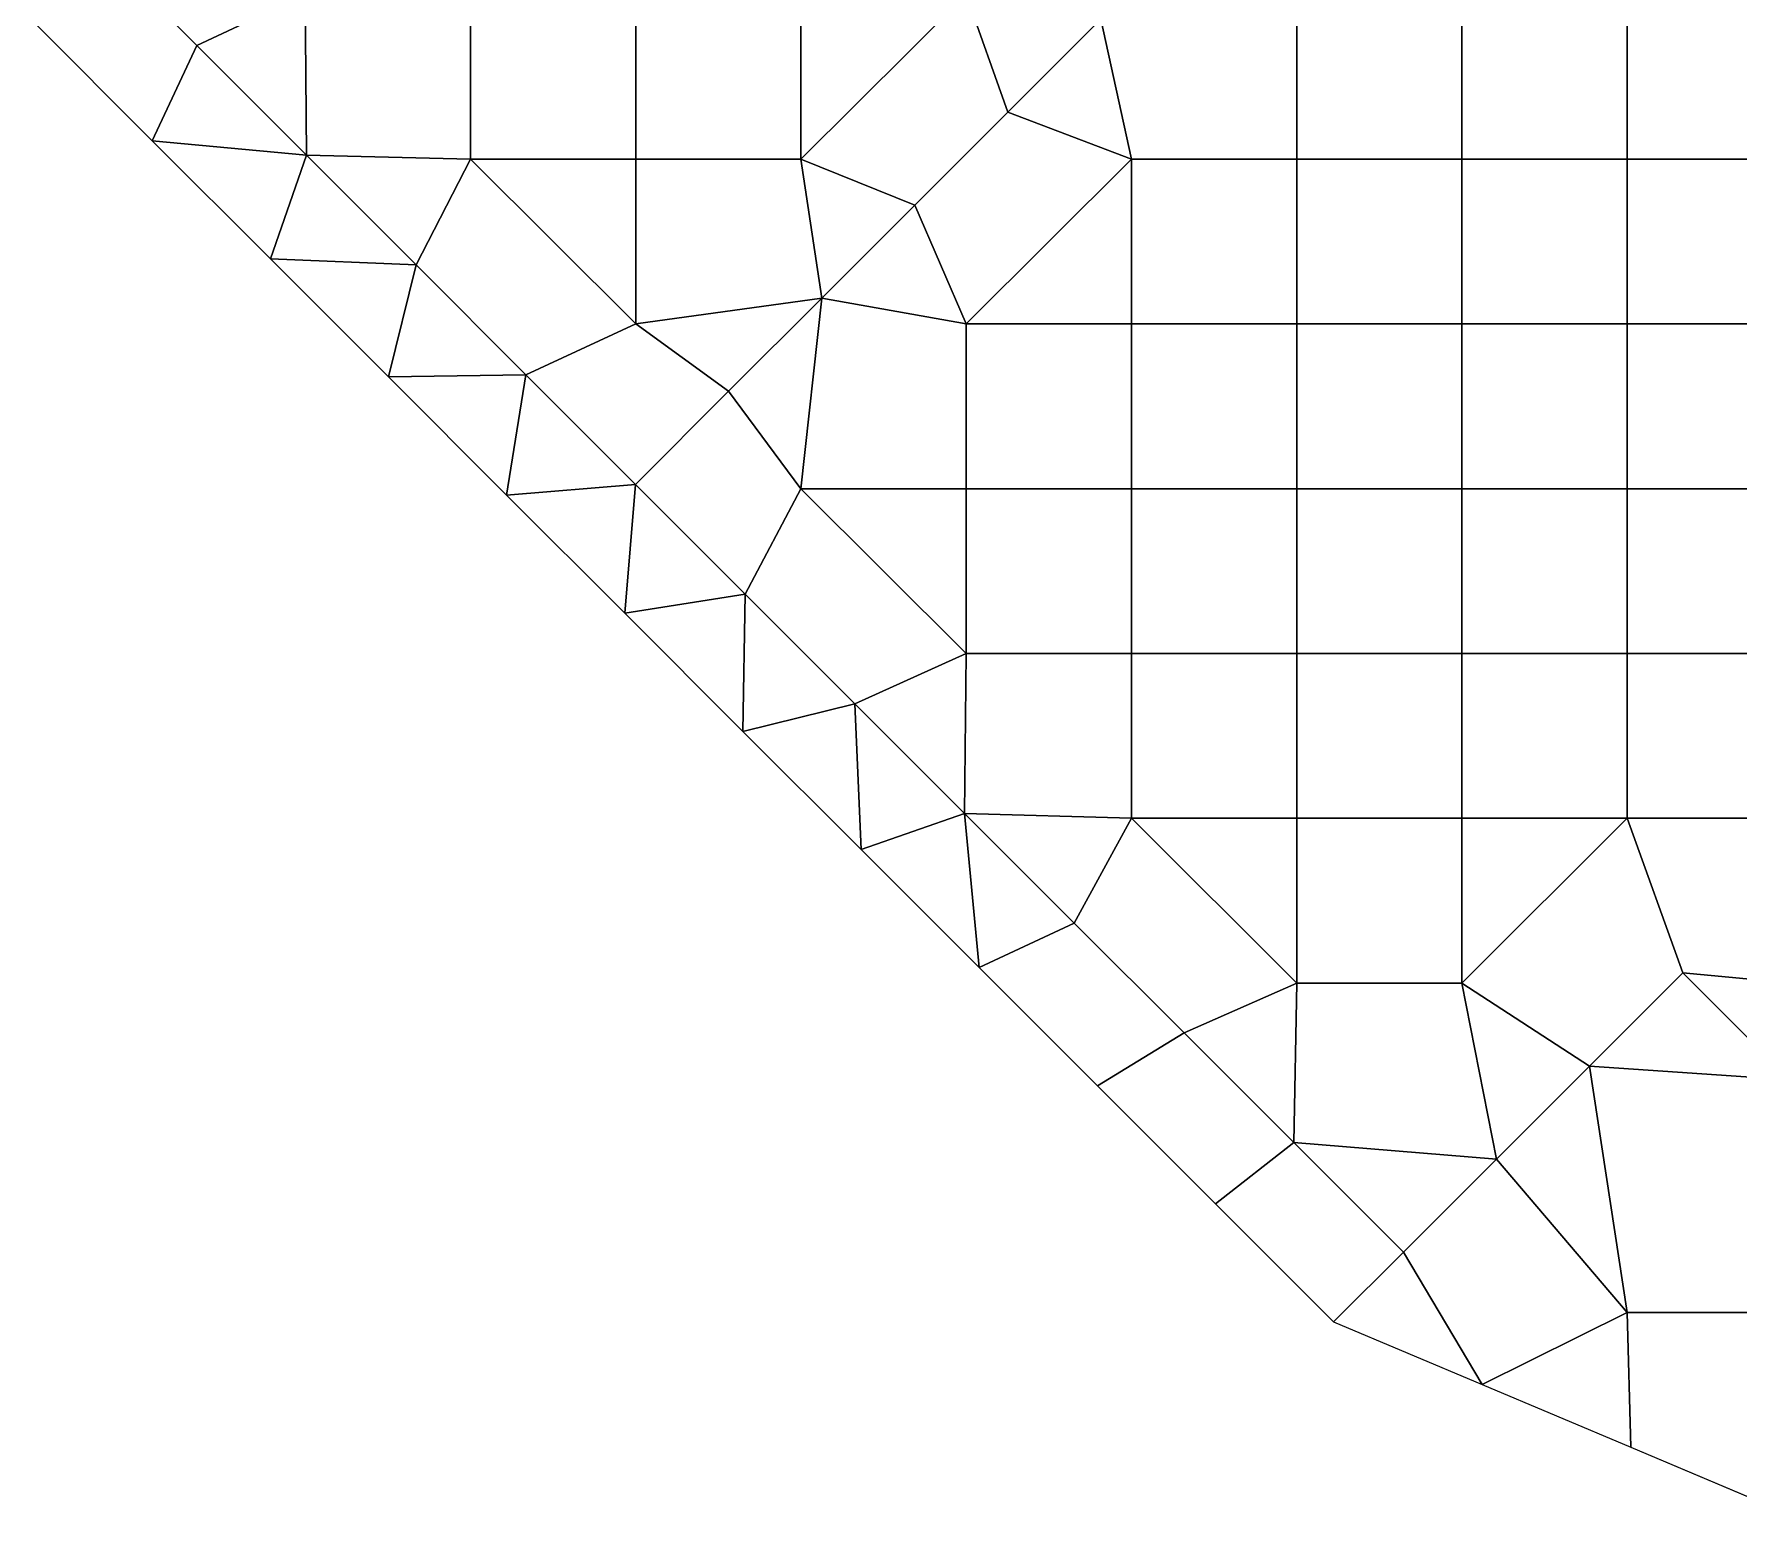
# Model space of a CAD drawing. Extents: x -13 to 39.3, y -26.5 to 20.6.
# Drawn here: x -9.77 to -4.59, y -24.61 to -20.13 of the extents above; entities that cross this region are included whole.
import ezdxf

# ---------------------------------------------------------------- set-up
doc = ezdxf.new("R2010")
doc.units = 0
doc.layers.add('BARS', color=1, linetype='CONTINUOUS')
doc.layers.add('FACES', color=5, linetype='CONTINUOUS')

msp = doc.modelspace()

# ---------------------------------------------------------------- linework, layer by layer
at = {"layer": 'BARS'}
for p, q in [((-9.6062, -19.8293), (-9.27285, -20.1626)), ((-9.6062, -19.8293, 3.3), (-9.27285, -20.1626, 3.3)), ((-9.40805, -20.4517), (-9.76704, -20.0927)), ((-9.40805, -20.4517, 3.3), (-9.76704, -20.0927, 3.3)), ((-6.80807, -20.3647), (-6.52523, -20.0818)), ((-6.80807, -20.3647, 3.3), (-6.52523, -20.0818, 3.3)), ((-9.27285, -20.1626), (-8.9395, -20.496)), ((-9.27285, -20.1626, 3.3), (-8.9395, -20.496, 3.3)), ((-7.09092, -20.6475), (-6.80807, -20.3647)), ((-7.09092, -20.6475, 3.3), (-6.80807, -20.3647, 3.3)), ((-9.04906, -20.8107), (-9.40805, -20.4517)), ((-9.04906, -20.8107, 3.3), (-9.40805, -20.4517, 3.3)), ((-8.9395, -20.496), (-8.60614, -20.8293)), ((-8.9395, -20.496, 3.3), (-8.60614, -20.8293, 3.3)), ((-7.37376, -20.9304), (-7.09092, -20.6475)), ((-7.37376, -20.9304, 3.3), (-7.09092, -20.6475, 3.3)), ((-8.69007, -21.1697), (-9.04906, -20.8107)), ((-8.69007, -21.1697, 3.3), (-9.04906, -20.8107, 3.3)), ((-8.60614, -20.8293), (-8.27279, -21.1627)), ((-8.60614, -20.8293, 3.3), (-8.27279, -21.1627, 3.3)), ((-7.6566, -21.2132), (-7.37376, -20.9304)), ((-7.6566, -21.2132, 3.3), (-7.37376, -20.9304, 3.3)), ((-8.33107, -21.5287), (-8.69007, -21.1697)), ((-8.33107, -21.5287, 3.3), (-8.69007, -21.1697, 3.3)), ((-8.27279, -21.1627), (-7.93944, -21.496)), ((-8.27279, -21.1627, 3.3), (-7.93944, -21.496, 3.3)), ((-7.93944, -21.496), (-7.6566, -21.2132)), ((-7.93944, -21.496, 3.3), (-7.6566, -21.2132, 3.3)), ((-7.93944, -21.496), (-7.60609, -21.8294)), ((-7.93944, -21.496, 3.3), (-7.60609, -21.8294, 3.3)), ((-7.97208, -21.8877), (-8.33107, -21.5287)), ((-7.97208, -21.8877, 3.3), (-8.33107, -21.5287, 3.3)), ((-7.60609, -21.8294), (-7.27274, -22.1627)), ((-7.60609, -21.8294, 3.3), (-7.27274, -22.1627, 3.3)), ((-7.61309, -22.2467), (-7.97208, -21.8877)), ((-7.61309, -22.2467, 3.3), (-7.97208, -21.8877, 3.3)), ((-7.27274, -22.1627), (-6.93939, -22.4961)), ((-7.27274, -22.1627, 3.3), (-6.93939, -22.4961, 3.3)), ((-7.25409, -22.6057), (-7.61309, -22.2467)), ((-7.25409, -22.6057, 3.3), (-7.61309, -22.2467, 3.3)), ((-6.93939, -22.4961), (-6.60604, -22.8294)), ((-6.93939, -22.4961, 3.3), (-6.60604, -22.8294, 3.3)), ((-6.8951, -22.9647), (-7.25409, -22.6057)), ((-6.8951, -22.9647, 3.3), (-7.25409, -22.6057, 3.3)), ((-6.60604, -22.8294), (-6.27269, -23.1628)), ((-6.60604, -22.8294, 3.3), (-6.27269, -23.1628, 3.3)), ((-6.53611, -23.3236), (-6.8951, -22.9647)), ((-6.53611, -23.3236, 3.3), (-6.8951, -22.9647, 3.3)), ((-5.04031, -23.2638), (-4.75746, -22.981)), ((-5.04031, -23.2638, 3.3), (-4.75746, -22.981, 3.3)), ((-4.75746, -22.981), (-4.43219, -23.3062)), ((-4.75746, -22.981), (-4.75746, -22.981, 0.66)), ((-4.75746, -22.981, 0.66), (-4.75746, -22.981, 1.32)), ((-4.75746, -22.981, 1.32), (-4.75746, -22.981, 1.98)), ((-4.75746, -22.981, 1.98), (-4.75746, -22.981, 2.64)), ((-4.75746, -22.981, 2.64), (-4.75746, -22.981, 3.3)), ((-4.75746, -22.981, 3.3), (-4.43219, -23.3062, 3.3)), ((-6.27269, -23.1628), (-5.93934, -23.4961)), ((-6.27269, -23.1628, 3.3), (-5.93934, -23.4961, 3.3)), ((-5.32315, -23.5467), (-5.04031, -23.2638)), ((-5.32315, -23.5467, 3.3), (-5.04031, -23.2638, 3.3)), ((-6.17712, -23.6826), (-6.53611, -23.3236)), ((-6.17712, -23.6826, 3.3), (-6.53611, -23.3236, 3.3)), ((-5.93934, -23.4961), (-5.60599, -23.8295)), ((-5.93934, -23.4961, 3.3), (-5.60599, -23.8295, 3.3)), ((-5.60599, -23.8295), (-5.32315, -23.5467)), ((-5.60599, -23.8295, 3.3), (-5.32315, -23.5467, 3.3)), ((-5.81812, -24.0416), (-6.17712, -23.6826)), ((-5.81812, -24.0416, 3.3), (-6.17712, -23.6826, 3.3)), ((-5.81812, -24.0416), (-5.36666, -24.232)), ((-5.81812, -24.0416, 3.3), (-5.36666, -24.232, 3.3)), ((-5.36666, -24.232), (-4.9152, -24.4224)), ((-5.36666, -24.232, 3.3), (-4.9152, -24.4224, 3.3)), ((-4.9152, -24.4224), (-4.46374, -24.6128)), ((-4.9152, -24.4224, 3.3), (-4.46374, -24.6128, 3.3))]:
    msp.add_line(p, q, dxfattribs=at)
at = {"layer": 'FACES'}
for points in [[(-8.94299, -20.0073), (-9.44511, -19.5066), (-9.6062, -19.8293), (-9.27285, -20.1626)], [(-8.94299, -20.0073, 3.3), (-9.44511, -19.5066, 3.3), (-9.6062, -19.8293, 3.3), (-9.27285, -20.1626, 3.3)], [(-9.40805, -20.4517), (-9.27285, -20.1626), (-9.6062, -19.8293), (-9.76704, -20.0927)], [(-9.40805, -20.4517, 3.3), (-9.27285, -20.1626, 3.3), (-9.6062, -19.8293, 3.3), (-9.76704, -20.0927, 3.3)], [(-8.9395, -20.496), (-8.94299, -20.0073), (-9.27285, -20.1626)], [(-8.9395, -20.496, 3.3), (-8.94299, -20.0073, 3.3), (-9.27285, -20.1626, 3.3)], [(-8.44088, -20.508), (-8.44088, -20.0073), (-8.94299, -20.0073), (-8.9395, -20.496)], [(-8.44088, -20.508, 3.3), (-8.44088, -20.0073, 3.3), (-8.94299, -20.0073, 3.3), (-8.9395, -20.496, 3.3)], [(-7.93877, -20.0073), (-8.44088, -20.0073), (-8.44088, -20.508), (-7.93877, -20.508)], [(-7.93877, -20.0073, 3.3), (-8.44088, -20.0073, 3.3), (-8.44088, -20.508, 3.3), (-7.93877, -20.508, 3.3)], [(-7.43665, -20.0073), (-7.93877, -20.0073), (-7.93877, -20.508), (-7.43665, -20.508)], [(-7.43665, -20.0073, 3.3), (-7.93877, -20.0073, 3.3), (-7.93877, -20.508, 3.3), (-7.43665, -20.508, 3.3)], [(-6.80807, -20.3647), (-6.93454, -20.0073), (-7.43665, -20.508), (-7.09092, -20.6475)], [(-7.43665, -20.508), (-6.93454, -20.0073), (-7.43665, -20.0073)], [(-6.80807, -20.3647, 3.3), (-6.93454, -20.0073, 3.3), (-7.43665, -20.508, 3.3), (-7.09092, -20.6475, 3.3)], [(-7.43665, -20.508, 3.3), (-6.93454, -20.0073, 3.3), (-7.43665, -20.0073, 3.3)], [(-6.52523, -20.0818), (-6.93454, -20.0073), (-6.80807, -20.3647)], [(-6.52523, -20.0818, 3.3), (-6.93454, -20.0073, 3.3), (-6.80807, -20.3647, 3.3)], [(-5.93031, -20.0073), (-6.52523, -20.0818), (-6.43243, -20.508), (-5.93031, -20.508)], [(-5.93031, -20.0073, 3.3), (-6.52523, -20.0818, 3.3), (-6.43243, -20.508, 3.3), (-5.93031, -20.508, 3.3)], [(-5.4282, -20.0073), (-5.93031, -20.0073), (-5.93031, -20.508), (-5.4282, -20.508)], [(-5.4282, -20.0073, 3.3), (-5.93031, -20.0073, 3.3), (-5.93031, -20.508, 3.3), (-5.4282, -20.508, 3.3)], [(-4.92609, -20.0073), (-5.4282, -20.0073), (-5.4282, -20.508), (-4.92609, -20.508)], [(-4.92609, -20.0073, 3.3), (-5.4282, -20.0073, 3.3), (-5.4282, -20.508, 3.3), (-4.92609, -20.508, 3.3)], [(-4.42397, -20.0073), (-4.92609, -20.0073), (-4.92609, -20.508), (-4.42397, -20.508)], [(-4.42397, -20.0073, 3.3), (-4.92609, -20.0073, 3.3), (-4.92609, -20.508, 3.3), (-4.42397, -20.508, 3.3)], [(-9.40805, -20.4517, 0.66), (-9.40805, -20.4517), (-9.76704, -20.0927), (-9.76704, -20.0927, 0.66)], [(-9.40805, -20.4517, 1.32), (-9.40805, -20.4517, 0.66), (-9.76704, -20.0927, 0.66), (-9.76704, -20.0927, 1.32)], [(-9.40805, -20.4517, 1.98), (-9.40805, -20.4517, 1.32), (-9.76704, -20.0927, 1.32), (-9.76704, -20.0927, 1.98)], [(-9.40805, -20.4517, 2.64), (-9.40805, -20.4517, 1.98), (-9.76704, -20.0927, 1.98), (-9.76704, -20.0927, 2.64)], [(-9.40805, -20.4517, 2.64), (-9.76704, -20.0927, 2.64), (-9.76704, -20.0927, 3.3), (-9.40805, -20.4517, 3.3)], [(-6.43243, -20.508), (-6.52523, -20.0818), (-6.80807, -20.3647)], [(-6.80807, -20.3647), (-6.80807, -20.3647, 0.66), (-6.52523, -20.0818, 0.66), (-6.52523, -20.0818)], [(-6.80807, -20.3647, 0.66), (-6.80807, -20.3647, 1.32), (-6.52523, -20.0818, 1.32), (-6.52523, -20.0818, 0.66)], [(-6.80807, -20.3647, 1.32), (-6.80807, -20.3647, 1.98), (-6.52523, -20.0818, 1.98), (-6.52523, -20.0818, 1.32)], [(-6.80807, -20.3647, 1.98), (-6.80807, -20.3647, 2.64), (-6.52523, -20.0818, 2.64), (-6.52523, -20.0818, 1.98)], [(-6.52523, -20.0818, 2.64), (-6.80807, -20.3647, 2.64), (-6.80807, -20.3647, 3.3), (-6.52523, -20.0818, 3.3)], [(-6.43243, -20.508, 3.3), (-6.52523, -20.0818, 3.3), (-6.80807, -20.3647, 3.3)], [(-8.9395, -20.496), (-9.27285, -20.1626), (-9.40805, -20.4517)], [(-8.9395, -20.496, 3.3), (-9.27285, -20.1626, 3.3), (-9.40805, -20.4517, 3.3)], [(-6.43243, -20.508), (-6.80807, -20.3647), (-7.09092, -20.6475), (-6.93454, -21.0087)], [(-7.09092, -20.6475), (-7.09092, -20.6475, 0.66), (-6.80807, -20.3647, 0.66), (-6.80807, -20.3647)], [(-7.09092, -20.6475, 0.66), (-7.09092, -20.6475, 1.32), (-6.80807, -20.3647, 1.32), (-6.80807, -20.3647, 0.66)], [(-7.09092, -20.6475, 1.32), (-7.09092, -20.6475, 1.98), (-6.80807, -20.3647, 1.98), (-6.80807, -20.3647, 1.32)], [(-7.09092, -20.6475, 1.98), (-7.09092, -20.6475, 2.64), (-6.80807, -20.3647, 2.64), (-6.80807, -20.3647, 1.98)], [(-6.80807, -20.3647, 2.64), (-7.09092, -20.6475, 2.64), (-7.09092, -20.6475, 3.3), (-6.80807, -20.3647, 3.3)], [(-6.43243, -20.508, 3.3), (-6.80807, -20.3647, 3.3), (-7.09092, -20.6475, 3.3), (-6.93454, -21.0087, 3.3)], [(-9.04906, -20.8107), (-8.9395, -20.496), (-9.40805, -20.4517)], [(-9.04906, -20.8107, 0.66), (-9.04906, -20.8107), (-9.40805, -20.4517), (-9.40805, -20.4517, 0.66)], [(-9.04906, -20.8107, 1.32), (-9.04906, -20.8107, 0.66), (-9.40805, -20.4517, 0.66), (-9.40805, -20.4517, 1.32)], [(-9.04906, -20.8107, 1.98), (-9.04906, -20.8107, 1.32), (-9.40805, -20.4517, 1.32), (-9.40805, -20.4517, 1.98)], [(-9.04906, -20.8107, 2.64), (-9.04906, -20.8107, 1.98), (-9.40805, -20.4517, 1.98), (-9.40805, -20.4517, 2.64)], [(-9.04906, -20.8107, 2.64), (-9.40805, -20.4517, 2.64), (-9.40805, -20.4517, 3.3), (-9.04906, -20.8107, 3.3)], [(-9.04906, -20.8107, 3.3), (-8.9395, -20.496, 3.3), (-9.40805, -20.4517, 3.3)], [(-8.60614, -20.8293), (-8.9395, -20.496), (-9.04906, -20.8107)], [(-8.60614, -20.8293, 3.3), (-8.9395, -20.496, 3.3), (-9.04906, -20.8107, 3.3)], [(-8.44088, -20.508), (-8.9395, -20.496), (-8.60614, -20.8293)], [(-8.44088, -20.508, 3.3), (-8.9395, -20.496, 3.3), (-8.60614, -20.8293, 3.3)], [(-7.93877, -21.0087), (-8.44088, -20.508), (-8.60614, -20.8293), (-8.27279, -21.1627)], [(-7.93877, -21.0087, 3.3), (-8.44088, -20.508, 3.3), (-8.60614, -20.8293, 3.3), (-8.27279, -21.1627, 3.3)], [(-7.93877, -21.0087), (-7.93877, -20.508), (-8.44088, -20.508)], [(-7.93877, -21.0087, 3.3), (-7.93877, -20.508, 3.3), (-8.44088, -20.508, 3.3)], [(-7.37376, -20.9304), (-7.43665, -20.508), (-7.93877, -20.508), (-7.93877, -21.0087)], [(-7.37376, -20.9304, 3.3), (-7.43665, -20.508, 3.3), (-7.93877, -20.508, 3.3), (-7.93877, -21.0087, 3.3)], [(-7.09092, -20.6475), (-7.43665, -20.508), (-7.37376, -20.9304)], [(-7.09092, -20.6475, 3.3), (-7.43665, -20.508, 3.3), (-7.37376, -20.9304, 3.3)], [(-6.43243, -20.508), (-6.93454, -21.0087), (-6.43243, -21.0087)], [(-6.43243, -20.508, 3.3), (-6.93454, -21.0087, 3.3), (-6.43243, -21.0087, 3.3)], [(-5.93031, -20.508), (-6.43243, -20.508), (-6.43243, -21.0087), (-5.93031, -21.0087)], [(-5.93031, -20.508, 3.3), (-6.43243, -20.508, 3.3), (-6.43243, -21.0087, 3.3), (-5.93031, -21.0087, 3.3)], [(-5.4282, -20.508), (-5.93031, -20.508), (-5.93031, -21.0087), (-5.4282, -21.0087)], [(-5.4282, -20.508, 3.3), (-5.93031, -20.508, 3.3), (-5.93031, -21.0087, 3.3), (-5.4282, -21.0087, 3.3)], [(-4.92609, -20.508), (-5.4282, -20.508), (-5.4282, -21.0087), (-4.92609, -21.0087)], [(-4.92609, -20.508, 3.3), (-5.4282, -20.508, 3.3), (-5.4282, -21.0087, 3.3), (-4.92609, -21.0087, 3.3)], [(-4.42397, -20.508), (-4.92609, -20.508), (-4.92609, -21.0087), (-4.42397, -21.0087)], [(-4.42397, -20.508, 3.3), (-4.92609, -20.508, 3.3), (-4.92609, -21.0087, 3.3), (-4.42397, -21.0087, 3.3)], [(-6.93454, -21.0087), (-7.09092, -20.6475), (-7.37376, -20.9304)], [(-7.37376, -20.9304), (-7.37376, -20.9304, 0.66), (-7.09092, -20.6475, 0.66), (-7.09092, -20.6475)], [(-7.09092, -20.6475, 0.66), (-7.37376, -20.9304, 0.66), (-7.37376, -20.9304, 1.32), (-7.09092, -20.6475, 1.32)], [(-7.09092, -20.6475, 1.32), (-7.37376, -20.9304, 1.32), (-7.37376, -20.9304, 1.98), (-7.09092, -20.6475, 1.98)], [(-7.09092, -20.6475, 1.98), (-7.37376, -20.9304, 1.98), (-7.37376, -20.9304, 2.64), (-7.09092, -20.6475, 2.64)], [(-7.09092, -20.6475, 2.64), (-7.37376, -20.9304, 2.64), (-7.37376, -20.9304, 3.3), (-7.09092, -20.6475, 3.3)], [(-6.93454, -21.0087, 3.3), (-7.09092, -20.6475, 3.3), (-7.37376, -20.9304, 3.3)], [(-8.69007, -21.1697), (-8.60614, -20.8293), (-9.04906, -20.8107)], [(-8.69007, -21.1697, 0.66), (-8.69007, -21.1697), (-9.04906, -20.8107), (-9.04906, -20.8107, 0.66)], [(-8.69007, -21.1697, 1.32), (-8.69007, -21.1697, 0.66), (-9.04906, -20.8107, 0.66), (-9.04906, -20.8107, 1.32)], [(-8.69007, -21.1697, 1.98), (-8.69007, -21.1697, 1.32), (-9.04906, -20.8107, 1.32), (-9.04906, -20.8107, 1.98)], [(-8.69007, -21.1697, 2.64), (-8.69007, -21.1697, 1.98), (-9.04906, -20.8107, 1.98), (-9.04906, -20.8107, 2.64)], [(-8.69007, -21.1697, 2.64), (-9.04906, -20.8107, 2.64), (-9.04906, -20.8107, 3.3), (-8.69007, -21.1697, 3.3)], [(-8.69007, -21.1697, 3.3), (-8.60614, -20.8293, 3.3), (-9.04906, -20.8107, 3.3)], [(-8.27279, -21.1627), (-8.60614, -20.8293), (-8.69007, -21.1697)], [(-8.27279, -21.1627, 3.3), (-8.60614, -20.8293, 3.3), (-8.69007, -21.1697, 3.3)], [(-7.37376, -20.9304), (-7.93877, -21.0087), (-7.6566, -21.2132)], [(-7.37376, -20.9304, 3.3), (-7.93877, -21.0087, 3.3), (-7.6566, -21.2132, 3.3)], [(-7.43665, -21.5094), (-7.37376, -20.9304), (-7.6566, -21.2132)], [(-7.6566, -21.2132), (-7.6566, -21.2132, 0.66), (-7.37376, -20.9304, 0.66), (-7.37376, -20.9304)], [(-7.37376, -20.9304, 0.66), (-7.6566, -21.2132, 0.66), (-7.6566, -21.2132, 1.32), (-7.37376, -20.9304, 1.32)], [(-7.37376, -20.9304, 1.32), (-7.6566, -21.2132, 1.32), (-7.6566, -21.2132, 1.98), (-7.37376, -20.9304, 1.98)], [(-7.37376, -20.9304, 1.98), (-7.6566, -21.2132, 1.98), (-7.6566, -21.2132, 2.64), (-7.37376, -20.9304, 2.64)], [(-7.37376, -20.9304, 2.64), (-7.6566, -21.2132, 2.64), (-7.6566, -21.2132, 3.3), (-7.37376, -20.9304, 3.3)], [(-7.43665, -21.5094, 3.3), (-7.37376, -20.9304, 3.3), (-7.6566, -21.2132, 3.3)], [(-6.93454, -21.0087), (-7.37376, -20.9304), (-7.43665, -21.5094), (-6.93454, -21.5094)], [(-6.93454, -21.0087, 3.3), (-7.37376, -20.9304, 3.3), (-7.43665, -21.5094, 3.3), (-6.93454, -21.5094, 3.3)], [(-7.6566, -21.2132), (-7.93877, -21.0087), (-8.27279, -21.1627), (-7.93944, -21.496)], [(-7.6566, -21.2132, 3.3), (-7.93877, -21.0087, 3.3), (-8.27279, -21.1627, 3.3), (-7.93944, -21.496, 3.3)], [(-6.43243, -21.0087), (-6.93454, -21.0087), (-6.93454, -21.5094), (-6.43243, -21.5094)], [(-6.43243, -21.0087, 3.3), (-6.93454, -21.0087, 3.3), (-6.93454, -21.5094, 3.3), (-6.43243, -21.5094, 3.3)], [(-5.93031, -21.0087), (-6.43243, -21.0087), (-6.43243, -21.5094), (-5.93031, -21.5094)], [(-5.93031, -21.0087, 3.3), (-6.43243, -21.0087, 3.3), (-6.43243, -21.5094, 3.3), (-5.93031, -21.5094, 3.3)], [(-5.4282, -21.0087), (-5.93031, -21.0087), (-5.93031, -21.5094), (-5.4282, -21.5094)], [(-5.4282, -21.0087, 3.3), (-5.93031, -21.0087, 3.3), (-5.93031, -21.5094, 3.3), (-5.4282, -21.5094, 3.3)], [(-4.92609, -21.0087), (-5.4282, -21.0087), (-5.4282, -21.5094), (-4.92609, -21.5094)], [(-4.92609, -21.0087, 3.3), (-5.4282, -21.0087, 3.3), (-5.4282, -21.5094, 3.3), (-4.92609, -21.5094, 3.3)], [(-4.42397, -21.0087), (-4.92609, -21.0087), (-4.92609, -21.5094), (-4.42397, -21.5094)], [(-4.42397, -21.0087, 3.3), (-4.92609, -21.0087, 3.3), (-4.92609, -21.5094, 3.3), (-4.42397, -21.5094, 3.3)], [(-8.33107, -21.5287), (-8.27279, -21.1627), (-8.69007, -21.1697)], [(-8.33107, -21.5287, 3.3), (-8.27279, -21.1627, 3.3), (-8.69007, -21.1697, 3.3)], [(-8.33107, -21.5287, 0.66), (-8.33107, -21.5287), (-8.69007, -21.1697), (-8.69007, -21.1697, 0.66)], [(-8.33107, -21.5287, 1.32), (-8.33107, -21.5287, 0.66), (-8.69007, -21.1697, 0.66), (-8.69007, -21.1697, 1.32)], [(-8.33107, -21.5287, 1.98), (-8.33107, -21.5287, 1.32), (-8.69007, -21.1697, 1.32), (-8.69007, -21.1697, 1.98)], [(-8.33107, -21.5287, 2.64), (-8.33107, -21.5287, 1.98), (-8.69007, -21.1697, 1.98), (-8.69007, -21.1697, 2.64)], [(-8.33107, -21.5287, 2.64), (-8.69007, -21.1697, 2.64), (-8.69007, -21.1697, 3.3), (-8.33107, -21.5287, 3.3)], [(-7.93944, -21.496), (-8.27279, -21.1627), (-8.33107, -21.5287)], [(-7.93944, -21.496, 3.3), (-8.27279, -21.1627, 3.3), (-8.33107, -21.5287, 3.3)], [(-7.43665, -21.5094), (-7.6566, -21.2132), (-7.93944, -21.496), (-7.60609, -21.8294)], [(-7.93944, -21.496), (-7.93944, -21.496, 0.66), (-7.6566, -21.2132, 0.66), (-7.6566, -21.2132)], [(-7.6566, -21.2132, 0.66), (-7.93944, -21.496, 0.66), (-7.93944, -21.496, 1.32), (-7.6566, -21.2132, 1.32)], [(-7.6566, -21.2132, 1.32), (-7.93944, -21.496, 1.32), (-7.93944, -21.496, 1.98), (-7.6566, -21.2132, 1.98)], [(-7.6566, -21.2132, 1.98), (-7.93944, -21.496, 1.98), (-7.93944, -21.496, 2.64), (-7.6566, -21.2132, 2.64)], [(-7.6566, -21.2132, 2.64), (-7.93944, -21.496, 2.64), (-7.93944, -21.496, 3.3), (-7.6566, -21.2132, 3.3)], [(-7.43665, -21.5094, 3.3), (-7.6566, -21.2132, 3.3), (-7.93944, -21.496, 3.3), (-7.60609, -21.8294, 3.3)], [(-7.97208, -21.8877), (-7.93944, -21.496), (-8.33107, -21.5287)], [(-7.97208, -21.8877, 3.3), (-7.93944, -21.496, 3.3), (-8.33107, -21.5287, 3.3)], [(-7.60609, -21.8294), (-7.93944, -21.496), (-7.97208, -21.8877)], [(-7.60609, -21.8294, 3.3), (-7.93944, -21.496, 3.3), (-7.97208, -21.8877, 3.3)], [(-7.97208, -21.8877, 0.66), (-7.97208, -21.8877), (-8.33107, -21.5287), (-8.33107, -21.5287, 0.66)], [(-7.97208, -21.8877, 1.32), (-7.97208, -21.8877, 0.66), (-8.33107, -21.5287, 0.66), (-8.33107, -21.5287, 1.32)], [(-7.97208, -21.8877, 1.98), (-7.97208, -21.8877, 1.32), (-8.33107, -21.5287, 1.32), (-8.33107, -21.5287, 1.98)], [(-7.97208, -21.8877, 2.64), (-7.97208, -21.8877, 1.98), (-8.33107, -21.5287, 1.98), (-8.33107, -21.5287, 2.64)], [(-7.97208, -21.8877, 2.64), (-8.33107, -21.5287, 2.64), (-8.33107, -21.5287, 3.3), (-7.97208, -21.8877, 3.3)], [(-6.93454, -22.0101), (-7.43665, -21.5094), (-7.60609, -21.8294), (-7.27274, -22.1627)], [(-6.93454, -22.0101, 3.3), (-7.43665, -21.5094, 3.3), (-7.60609, -21.8294, 3.3), (-7.27274, -22.1627, 3.3)], [(-6.93454, -21.5094), (-7.43665, -21.5094), (-6.93454, -22.0101)], [(-6.93454, -21.5094, 3.3), (-7.43665, -21.5094, 3.3), (-6.93454, -22.0101, 3.3)], [(-6.43243, -21.5094), (-6.93454, -21.5094), (-6.93454, -22.0101), (-6.43243, -22.0101)], [(-6.43243, -21.5094, 3.3), (-6.93454, -21.5094, 3.3), (-6.93454, -22.0101, 3.3), (-6.43243, -22.0101, 3.3)], [(-5.93031, -21.5094), (-6.43243, -21.5094), (-6.43243, -22.0101), (-5.93031, -22.0101)], [(-5.93031, -21.5094, 3.3), (-6.43243, -21.5094, 3.3), (-6.43243, -22.0101, 3.3), (-5.93031, -22.0101, 3.3)], [(-5.4282, -21.5094), (-5.93031, -21.5094), (-5.93031, -22.0101), (-5.4282, -22.0101)], [(-5.4282, -21.5094, 3.3), (-5.93031, -21.5094, 3.3), (-5.93031, -22.0101, 3.3), (-5.4282, -22.0101, 3.3)], [(-4.92609, -21.5094), (-5.4282, -21.5094), (-5.4282, -22.0101), (-4.92609, -22.0101)], [(-4.92609, -21.5094, 3.3), (-5.4282, -21.5094, 3.3), (-5.4282, -22.0101, 3.3), (-4.92609, -22.0101, 3.3)], [(-4.42397, -21.5094), (-4.92609, -21.5094), (-4.92609, -22.0101), (-4.42397, -22.0101)], [(-4.42397, -21.5094, 3.3), (-4.92609, -21.5094, 3.3), (-4.92609, -22.0101, 3.3), (-4.42397, -22.0101, 3.3)], [(-7.60609, -21.8294), (-7.97208, -21.8877), (-7.61309, -22.2467)], [(-7.60609, -21.8294, 3.3), (-7.97208, -21.8877, 3.3), (-7.61309, -22.2467, 3.3)], [(-7.27274, -22.1627), (-7.60609, -21.8294), (-7.61309, -22.2467)], [(-7.27274, -22.1627, 3.3), (-7.60609, -21.8294, 3.3), (-7.61309, -22.2467, 3.3)], [(-7.61309, -22.2467, 0.66), (-7.61309, -22.2467), (-7.97208, -21.8877), (-7.97208, -21.8877, 0.66)], [(-7.61309, -22.2467, 1.32), (-7.61309, -22.2467, 0.66), (-7.97208, -21.8877, 0.66), (-7.97208, -21.8877, 1.32)], [(-7.61309, -22.2467, 1.98), (-7.61309, -22.2467, 1.32), (-7.97208, -21.8877, 1.32), (-7.97208, -21.8877, 1.98)], [(-7.61309, -22.2467, 2.64), (-7.61309, -22.2467, 1.98), (-7.97208, -21.8877, 1.98), (-7.97208, -21.8877, 2.64)], [(-7.61309, -22.2467, 2.64), (-7.97208, -21.8877, 2.64), (-7.97208, -21.8877, 3.3), (-7.61309, -22.2467, 3.3)], [(-6.93454, -22.0101), (-7.27274, -22.1627), (-6.93939, -22.4961)], [(-6.93454, -22.0101, 3.3), (-7.27274, -22.1627, 3.3), (-6.93939, -22.4961, 3.3)], [(-6.43243, -22.0101), (-6.93454, -22.0101), (-6.93939, -22.4961), (-6.43243, -22.5108)], [(-6.43243, -22.0101, 3.3), (-6.93454, -22.0101, 3.3), (-6.93939, -22.4961, 3.3), (-6.43243, -22.5108, 3.3)], [(-5.93031, -22.0101), (-6.43243, -22.0101), (-6.43243, -22.5108), (-5.93031, -22.5108)], [(-5.93031, -22.0101, 3.3), (-6.43243, -22.0101, 3.3), (-6.43243, -22.5108, 3.3), (-5.93031, -22.5108, 3.3)], [(-5.4282, -22.0101), (-5.93031, -22.0101), (-5.93031, -22.5108), (-5.4282, -22.5108)], [(-5.4282, -22.0101, 3.3), (-5.93031, -22.0101, 3.3), (-5.93031, -22.5108, 3.3), (-5.4282, -22.5108, 3.3)], [(-4.92609, -22.0101), (-5.4282, -22.0101), (-5.4282, -22.5108), (-4.92609, -22.5108)], [(-4.92609, -22.0101, 3.3), (-5.4282, -22.0101, 3.3), (-5.4282, -22.5108, 3.3), (-4.92609, -22.5108, 3.3)], [(-4.42397, -22.0101), (-4.92609, -22.0101), (-4.92609, -22.5108), (-4.42397, -22.5108)], [(-4.42397, -22.0101, 3.3), (-4.92609, -22.0101, 3.3), (-4.92609, -22.5108, 3.3), (-4.42397, -22.5108, 3.3)], [(-7.27274, -22.1627), (-7.61309, -22.2467), (-7.25409, -22.6057)], [(-7.27274, -22.1627, 3.3), (-7.61309, -22.2467, 3.3), (-7.25409, -22.6057, 3.3)], [(-6.93939, -22.4961), (-7.27274, -22.1627), (-7.25409, -22.6057)], [(-6.93939, -22.4961, 3.3), (-7.27274, -22.1627, 3.3), (-7.25409, -22.6057, 3.3)], [(-7.25409, -22.6057, 0.66), (-7.25409, -22.6057), (-7.61309, -22.2467), (-7.61309, -22.2467, 0.66)], [(-7.25409, -22.6057, 1.32), (-7.25409, -22.6057, 0.66), (-7.61309, -22.2467, 0.66), (-7.61309, -22.2467, 1.32)], [(-7.25409, -22.6057, 1.98), (-7.25409, -22.6057, 1.32), (-7.61309, -22.2467, 1.32), (-7.61309, -22.2467, 1.98)], [(-7.25409, -22.6057, 2.64), (-7.25409, -22.6057, 1.98), (-7.61309, -22.2467, 1.98), (-7.61309, -22.2467, 2.64)], [(-7.25409, -22.6057, 2.64), (-7.61309, -22.2467, 2.64), (-7.61309, -22.2467, 3.3), (-7.25409, -22.6057, 3.3)], [(-6.93939, -22.4961), (-7.25409, -22.6057), (-6.8951, -22.9647)], [(-6.93939, -22.4961, 3.3), (-7.25409, -22.6057, 3.3), (-6.8951, -22.9647, 3.3)], [(-6.43243, -22.5108), (-6.93939, -22.4961), (-6.60604, -22.8294)], [(-6.60604, -22.8294), (-6.93939, -22.4961), (-6.8951, -22.9647)], [(-6.43243, -22.5108, 3.3), (-6.93939, -22.4961, 3.3), (-6.60604, -22.8294, 3.3)], [(-6.60604, -22.8294, 3.3), (-6.93939, -22.4961, 3.3), (-6.8951, -22.9647, 3.3)], [(-5.93031, -23.0116), (-6.43243, -22.5108), (-6.60604, -22.8294), (-6.27269, -23.1628)], [(-5.93031, -23.0116, 3.3), (-6.43243, -22.5108, 3.3), (-6.60604, -22.8294, 3.3), (-6.27269, -23.1628, 3.3)], [(-5.93031, -22.5108), (-6.43243, -22.5108), (-5.93031, -23.0116)], [(-5.93031, -22.5108, 3.3), (-6.43243, -22.5108, 3.3), (-5.93031, -23.0116, 3.3)], [(-5.4282, -22.5108), (-5.93031, -22.5108), (-5.93031, -23.0116), (-5.4282, -23.0116)], [(-5.4282, -22.5108, 3.3), (-5.93031, -22.5108, 3.3), (-5.93031, -23.0116, 3.3), (-5.4282, -23.0116, 3.3)], [(-4.92609, -22.5108), (-5.4282, -22.5108), (-5.4282, -23.0116)], [(-4.75746, -22.981), (-4.92609, -22.5108), (-5.4282, -23.0116), (-5.04031, -23.2638)], [(-4.92609, -22.5108, 3.3), (-5.4282, -22.5108, 3.3), (-5.4282, -23.0116, 3.3)], [(-4.75746, -22.981, 3.3), (-4.92609, -22.5108, 3.3), (-5.4282, -23.0116, 3.3), (-5.04031, -23.2638, 3.3)], [(-4.42397, -22.5108), (-4.92609, -22.5108), (-4.75746, -22.981), (-4.42397, -23.0116)], [(-4.42397, -22.5108, 3.3), (-4.92609, -22.5108, 3.3), (-4.75746, -22.981, 3.3), (-4.42397, -23.0116, 3.3)], [(-6.8951, -22.9647, 0.66), (-6.8951, -22.9647), (-7.25409, -22.6057), (-7.25409, -22.6057, 0.66)], [(-6.8951, -22.9647, 1.32), (-6.8951, -22.9647, 0.66), (-7.25409, -22.6057, 0.66), (-7.25409, -22.6057, 1.32)], [(-6.8951, -22.9647, 1.98), (-6.8951, -22.9647, 1.32), (-7.25409, -22.6057, 1.32), (-7.25409, -22.6057, 1.98)], [(-6.8951, -22.9647, 2.64), (-6.8951, -22.9647, 1.98), (-7.25409, -22.6057, 1.98), (-7.25409, -22.6057, 2.64)], [(-6.8951, -22.9647, 2.64), (-7.25409, -22.6057, 2.64), (-7.25409, -22.6057, 3.3), (-6.8951, -22.9647, 3.3)], [(-6.27269, -23.1628), (-6.60604, -22.8294), (-6.8951, -22.9647), (-6.53611, -23.3236)], [(-6.27269, -23.1628, 3.3), (-6.60604, -22.8294, 3.3), (-6.8951, -22.9647, 3.3), (-6.53611, -23.3236, 3.3)], [(-6.53611, -23.3236, 0.66), (-6.53611, -23.3236), (-6.8951, -22.9647), (-6.8951, -22.9647, 0.66)], [(-6.53611, -23.3236, 1.32), (-6.53611, -23.3236, 0.66), (-6.8951, -22.9647, 0.66), (-6.8951, -22.9647, 1.32)], [(-6.53611, -23.3236, 1.98), (-6.53611, -23.3236, 1.32), (-6.8951, -22.9647, 1.32), (-6.8951, -22.9647, 1.98)], [(-6.53611, -23.3236, 2.64), (-6.53611, -23.3236, 1.98), (-6.8951, -22.9647, 1.98), (-6.8951, -22.9647, 2.64)], [(-6.53611, -23.3236, 2.64), (-6.8951, -22.9647, 2.64), (-6.8951, -22.9647, 3.3), (-6.53611, -23.3236, 3.3)], [(-4.75746, -22.981), (-5.04031, -23.2638), (-4.43219, -23.3062)], [(-5.04031, -23.2638), (-5.04031, -23.2638, 0.66), (-4.75746, -22.981, 0.66), (-4.75746, -22.981)], [(-4.75746, -22.981, 0.66), (-5.04031, -23.2638, 0.66), (-5.04031, -23.2638, 1.32), (-4.75746, -22.981, 1.32)], [(-4.75746, -22.981, 1.32), (-5.04031, -23.2638, 1.32), (-5.04031, -23.2638, 1.98), (-4.75746, -22.981, 1.98)], [(-4.75746, -22.981, 1.98), (-5.04031, -23.2638, 1.98), (-5.04031, -23.2638, 2.64), (-4.75746, -22.981, 2.64)], [(-4.75746, -22.981, 2.64), (-5.04031, -23.2638, 2.64), (-5.04031, -23.2638, 3.3), (-4.75746, -22.981, 3.3)], [(-4.75746, -22.981, 3.3), (-5.04031, -23.2638, 3.3), (-4.43219, -23.3062, 3.3)], [(-4.42397, -23.0116), (-4.75746, -22.981), (-4.43219, -23.3062)], [(-4.43219, -23.3062, 0.66), (-4.43219, -23.3062), (-4.75746, -22.981), (-4.75746, -22.981, 0.66)], [(-4.43219, -23.3062, 0.66), (-4.75746, -22.981, 0.66), (-4.75746, -22.981, 1.32), (-4.43219, -23.3062, 1.32)], [(-4.43219, -23.3062, 1.32), (-4.75746, -22.981, 1.32), (-4.75746, -22.981, 1.98), (-4.43219, -23.3062, 1.98)], [(-4.43219, -23.3062, 1.98), (-4.75746, -22.981, 1.98), (-4.75746, -22.981, 2.64), (-4.43219, -23.3062, 2.64)], [(-4.43219, -23.3062, 2.64), (-4.75746, -22.981, 2.64), (-4.75746, -22.981, 3.3), (-4.43219, -23.3062, 3.3)], [(-4.42397, -23.0116, 3.3), (-4.75746, -22.981, 3.3), (-4.43219, -23.3062, 3.3)], [(-5.93031, -23.0116), (-6.27269, -23.1628), (-5.93934, -23.4961)], [(-5.93031, -23.0116, 3.3), (-6.27269, -23.1628, 3.3), (-5.93934, -23.4961, 3.3)], [(-5.4282, -23.0116), (-5.93031, -23.0116), (-5.93934, -23.4961), (-5.32315, -23.5467)], [(-5.4282, -23.0116, 3.3), (-5.93031, -23.0116, 3.3), (-5.93934, -23.4961, 3.3), (-5.32315, -23.5467, 3.3)], [(-5.04031, -23.2638), (-5.4282, -23.0116), (-5.32315, -23.5467)], [(-5.04031, -23.2638, 3.3), (-5.4282, -23.0116, 3.3), (-5.32315, -23.5467, 3.3)], [(-5.93934, -23.4961), (-6.27269, -23.1628), (-6.53611, -23.3236), (-6.17712, -23.6826)], [(-5.93934, -23.4961, 3.3), (-6.27269, -23.1628, 3.3), (-6.53611, -23.3236, 3.3), (-6.17712, -23.6826, 3.3)], [(-5.04031, -23.2638), (-5.32315, -23.5467), (-4.92609, -24.013)], [(-5.32315, -23.5467), (-5.32315, -23.5467, 0.66), (-5.04031, -23.2638, 0.66), (-5.04031, -23.2638)], [(-5.04031, -23.2638, 0.66), (-5.32315, -23.5467, 0.66), (-5.32315, -23.5467, 1.32), (-5.04031, -23.2638, 1.32)], [(-5.04031, -23.2638, 1.32), (-5.32315, -23.5467, 1.32), (-5.32315, -23.5467, 1.98), (-5.04031, -23.2638, 1.98)], [(-5.04031, -23.2638, 1.98), (-5.32315, -23.5467, 1.98), (-5.32315, -23.5467, 2.64), (-5.04031, -23.2638, 2.64)], [(-5.04031, -23.2638, 2.64), (-5.32315, -23.5467, 2.64), (-5.32315, -23.5467, 3.3), (-5.04031, -23.2638, 3.3)], [(-5.04031, -23.2638, 3.3), (-5.32315, -23.5467, 3.3), (-4.92609, -24.013, 3.3)], [(-4.43219, -23.3062), (-5.04031, -23.2638), (-4.92609, -24.013), (-4.42397, -24.013)], [(-4.43219, -23.3062, 3.3), (-5.04031, -23.2638, 3.3), (-4.92609, -24.013, 3.3), (-4.42397, -24.013, 3.3)], [(-6.17712, -23.6826, 0.66), (-6.17712, -23.6826), (-6.53611, -23.3236), (-6.53611, -23.3236, 0.66)], [(-6.17712, -23.6826, 0.66), (-6.53611, -23.3236, 0.66), (-6.53611, -23.3236, 1.32), (-6.17712, -23.6826, 1.32)], [(-6.17712, -23.6826, 1.32), (-6.53611, -23.3236, 1.32), (-6.53611, -23.3236, 1.98), (-6.17712, -23.6826, 1.98)], [(-6.17712, -23.6826, 1.98), (-6.53611, -23.3236, 1.98), (-6.53611, -23.3236, 2.64), (-6.17712, -23.6826, 2.64)], [(-6.17712, -23.6826, 2.64), (-6.53611, -23.3236, 2.64), (-6.53611, -23.3236, 3.3), (-6.17712, -23.6826, 3.3)], [(-5.93934, -23.4961), (-6.17712, -23.6826), (-5.81812, -24.0416), (-5.60599, -23.8295)], [(-5.93934, -23.4961, 3.3), (-6.17712, -23.6826, 3.3), (-5.81812, -24.0416, 3.3), (-5.60599, -23.8295, 3.3)], [(-5.32315, -23.5467), (-5.93934, -23.4961), (-5.60599, -23.8295)], [(-5.32315, -23.5467, 3.3), (-5.93934, -23.4961, 3.3), (-5.60599, -23.8295, 3.3)], [(-4.92609, -24.013), (-5.32315, -23.5467), (-5.60599, -23.8295), (-5.36666, -24.232)], [(-5.60599, -23.8295), (-5.60599, -23.8295, 0.66), (-5.32315, -23.5467, 0.66), (-5.32315, -23.5467)], [(-5.32315, -23.5467, 0.66), (-5.60599, -23.8295, 0.66), (-5.60599, -23.8295, 1.32), (-5.32315, -23.5467, 1.32)], [(-5.32315, -23.5467, 1.32), (-5.60599, -23.8295, 1.32), (-5.60599, -23.8295, 1.98), (-5.32315, -23.5467, 1.98)], [(-5.32315, -23.5467, 1.98), (-5.60599, -23.8295, 1.98), (-5.60599, -23.8295, 2.64), (-5.32315, -23.5467, 2.64)], [(-5.32315, -23.5467, 2.64), (-5.60599, -23.8295, 2.64), (-5.60599, -23.8295, 3.3), (-5.32315, -23.5467, 3.3)], [(-4.92609, -24.013, 3.3), (-5.32315, -23.5467, 3.3), (-5.60599, -23.8295, 3.3), (-5.36666, -24.232, 3.3)], [(-5.81812, -24.0416, 0.66), (-5.81812, -24.0416), (-6.17712, -23.6826), (-6.17712, -23.6826, 0.66)], [(-5.81812, -24.0416, 0.66), (-6.17712, -23.6826, 0.66), (-6.17712, -23.6826, 1.32), (-5.81812, -24.0416, 1.32)], [(-5.81812, -24.0416, 1.32), (-6.17712, -23.6826, 1.32), (-6.17712, -23.6826, 1.98), (-5.81812, -24.0416, 1.98)], [(-5.81812, -24.0416, 1.98), (-6.17712, -23.6826, 1.98), (-6.17712, -23.6826, 2.64), (-5.81812, -24.0416, 2.64)], [(-5.81812, -24.0416, 2.64), (-6.17712, -23.6826, 2.64), (-6.17712, -23.6826, 3.3), (-5.81812, -24.0416, 3.3)], [(-5.60599, -23.8295), (-5.81812, -24.0416), (-5.36666, -24.232)], [(-5.81812, -24.0416), (-5.81812, -24.0416, 0.66), (-5.60599, -23.8295, 0.66), (-5.60599, -23.8295)], [(-5.60599, -23.8295, 0.66), (-5.81812, -24.0416, 0.66), (-5.81812, -24.0416, 1.32), (-5.60599, -23.8295, 1.32)], [(-5.60599, -23.8295, 1.32), (-5.81812, -24.0416, 1.32), (-5.81812, -24.0416, 1.98), (-5.60599, -23.8295, 1.98)], [(-5.60599, -23.8295, 1.98), (-5.81812, -24.0416, 1.98), (-5.81812, -24.0416, 2.64), (-5.60599, -23.8295, 2.64)], [(-5.60599, -23.8295, 2.64), (-5.81812, -24.0416, 2.64), (-5.81812, -24.0416, 3.3), (-5.60599, -23.8295, 3.3)], [(-5.60599, -23.8295, 3.3), (-5.81812, -24.0416, 3.3), (-5.36666, -24.232, 3.3)], [(-4.9152, -24.4224), (-4.92609, -24.013), (-5.36666, -24.232)], [(-4.9152, -24.4224, 3.3), (-4.92609, -24.013, 3.3), (-5.36666, -24.232, 3.3)], [(-4.42397, -24.013), (-4.92609, -24.013), (-4.9152, -24.4224), (-4.46374, -24.6128)], [(-4.42397, -24.013, 3.3), (-4.92609, -24.013, 3.3), (-4.9152, -24.4224, 3.3), (-4.46374, -24.6128, 3.3)]]:
    msp.add_3dface(points, dxfattribs=at)

doc.saveas('drawing.dxf')
